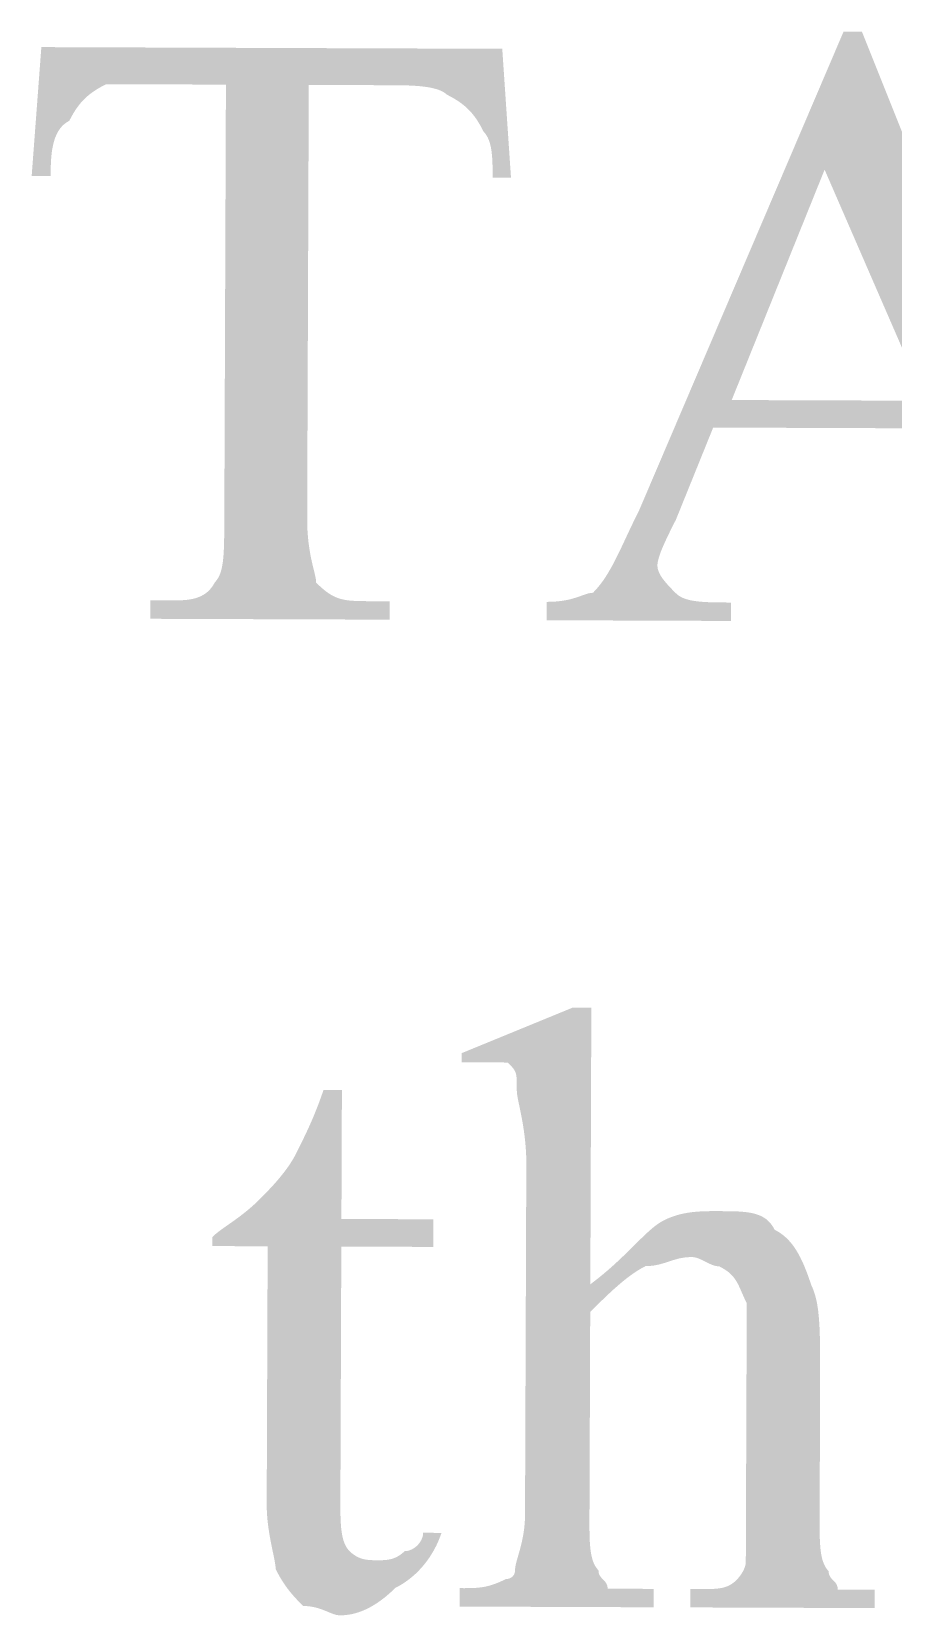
# Model space of a CAD drawing. Header units: millimetres. Extents: x -125 to 146, y -26 to 163.
# Drawn here: x 100.01 to 103.98, y 64.47 to 71.76 of the extents above; entities that cross this region are included whole.
import ezdxf

# ---------------------------------------------------------------- set-up
doc = ezdxf.new("R2010")
doc.units = ezdxf.units.MM
doc.header["$MEASUREMENT"] = 0
doc.layers.get('0').update_dxf_attribs({"color": 255, "linetype": 'CONTINUOUS'})

msp = doc.modelspace()

# ---------------------------------------------------------------- hatches: boundary and pattern name
at = {"true_color": 0x000007}
h = msp.add_hatch(color=7, dxfattribs=at)
h.paths.add_polyline_path([(104.1643, 69.9334), (103.1483, 69.9372), (102.9774, 69.5144), (102.9721, 69.5039), (102.9668, 69.4933), (102.9615, 69.4828), (102.9563, 69.4724), (102.9511, 69.462), (102.9461, 69.4517), (102.9412, 69.4415), (102.9363, 69.4315), (102.9317, 69.4216), (102.9272, 69.4119), (102.9229, 69.4023), (102.9188, 69.393), (102.9149, 69.3838), (102.9112, 69.3749), (102.9078, 69.3663), (102.9047, 69.3579), (102.9019, 69.3499), (102.8994, 69.3421), (102.8972, 69.3347), (102.8954, 69.3276), (102.8939, 69.3209), (102.8929, 69.3145), (102.8922, 69.3086), (102.892, 69.3031), (102.8922, 69.2978), (102.8928, 69.2925), (102.8938, 69.2872), (102.8952, 69.2819), (102.897, 69.2766), (102.8991, 69.2713), (102.9016, 69.266), (102.9044, 69.2607), (102.9074, 69.2554), (102.9108, 69.2501), (102.9144, 69.2448), (102.9182, 69.2395), (102.9223, 69.2342), (102.9265, 69.2289), (102.931, 69.2236), (102.9356, 69.2183), (102.9403, 69.213), (102.9452, 69.2076), (102.9502, 69.2023), (102.9553, 69.197), (102.9604, 69.1917), (102.9656, 69.1864), (102.9709, 69.1811), (102.9762, 69.1758), (102.9817, 69.1707), (102.9876, 69.166), (102.994, 69.1617), (103.0008, 69.1579), (103.0081, 69.1543), (103.0158, 69.1512), (103.0239, 69.1483), (103.0325, 69.1458), (103.0415, 69.1435), (103.051, 69.1416), (103.0609, 69.1399), (103.0713, 69.1384), (103.0821, 69.1371), (103.0933, 69.1361), (103.105, 69.1352), (103.1171, 69.1345), (103.1297, 69.1339), (103.1427, 69.1335), (103.1561, 69.1332), (103.17, 69.1329), (103.1844, 69.1328), (103.1991, 69.1327), (103.2144, 69.1326), (103.23, 69.1325), (103.2297, 69.0478), (102.383, 69.051), (102.3833, 69.1356), (102.3988, 69.1358), (102.4134, 69.1364), (102.4272, 69.1373), (102.4402, 69.1386), (102.4525, 69.1401), (102.4641, 69.142), (102.475, 69.144), (102.4853, 69.1462), (102.495, 69.1486), (102.5042, 69.1511), (102.5128, 69.1537), (102.521, 69.1563), (102.5287, 69.1589), (102.5361, 69.1615), (102.543, 69.164), (102.5497, 69.1664), (102.556, 69.1686), (102.5621, 69.1707), (102.5679, 69.1725), (102.5736, 69.1741), (102.5791, 69.1754), (102.5845, 69.1764), (102.5899, 69.177), (102.5952, 69.1772), (102.6056, 69.188), (102.6156, 69.1992), (102.6252, 69.2108), (102.6345, 69.2229), (102.6436, 69.2354), (102.6523, 69.2484), (102.6609, 69.2618), (102.6692, 69.2757), (102.6774, 69.29), (102.6856, 69.3047), (102.6936, 69.3199), (102.7016, 69.3356), (102.7096, 69.3516), (102.7176, 69.3681), (102.7258, 69.3851), (102.734, 69.4025), (102.7424, 69.4203), (102.7509, 69.4386), (102.7597, 69.4573), (102.7687, 69.4764), (102.7781, 69.496), (102.7878, 69.516), (102.7978, 69.5365), (102.8082, 69.5574), (103.7477, 71.7579), (103.8324, 71.7576), (104.7159, 69.5504), (104.7264, 69.5294), (104.7369, 69.5088), (104.7473, 69.4888), (104.7577, 69.4693), (104.768, 69.4502), (104.7783, 69.4317), (104.7884, 69.4138), (104.7984, 69.3964), (104.8083, 69.3796), (104.818, 69.3634), (104.8275, 69.3479), (104.8368, 69.3329), (104.8459, 69.3187), (104.8547, 69.3051), (104.8633, 69.2923), (104.8717, 69.2801), (104.8797, 69.2687), (104.8874, 69.258), (104.8948, 69.2481), (104.9019, 69.239), (104.9086, 69.2307), (104.9149, 69.2233), (104.9208, 69.2167), (104.9263, 69.2109), (104.9369, 69.2056), (104.9474, 69.2003), (104.958, 69.195), (104.9685, 69.1898), (104.9791, 69.1846), (104.9897, 69.1796), (105.0002, 69.1746), (105.0108, 69.1698), (105.0214, 69.1652), (105.0319, 69.1607), (105.0425, 69.1563), (105.0531, 69.1522), (105.0636, 69.1483), (105.0742, 69.1447), (105.0848, 69.1413), (105.0954, 69.1382), (105.1059, 69.1353), (105.1165, 69.1328), (105.1271, 69.1306), (105.1377, 69.1288), (105.1482, 69.1273), (105.1588, 69.1262), (105.1694, 69.1256), (105.18, 69.1253), (105.1797, 69.0406), (104.161, 69.0444), (104.1613, 69.1291), (104.1719, 69.129), (104.1825, 69.129), (104.193, 69.129), (104.2035, 69.1291), (104.2139, 69.1293), (104.2242, 69.1295), (104.2344, 69.1298), (104.2444, 69.1303), (104.2544, 69.131), (104.2641, 69.1318), (104.2737, 69.1327), (104.2831, 69.1339), (104.2922, 69.1353), (104.3011, 69.137), (104.3098, 69.1389), (104.3182, 69.141), (104.3263, 69.1435), (104.334, 69.1463), (104.3415, 69.1494), (104.3486, 69.1529), (104.3553, 69.1567), (104.3617, 69.1609), (104.3676, 69.1656), (104.3732, 69.1706), (104.3734, 69.1757), (104.374, 69.1804), (104.375, 69.1847), (104.3764, 69.1886), (104.378, 69.1923), (104.3799, 69.1957), (104.382, 69.1989), (104.3842, 69.2019), (104.3867, 69.2048), (104.3892, 69.2076), (104.3918, 69.2102), (104.3945, 69.2129), (104.3971, 69.2155), (104.3997, 69.2182), (104.4023, 69.2209), (104.4047, 69.2238), (104.407, 69.2268), (104.4091, 69.23), (104.411, 69.2334), (104.4126, 69.2371), (104.4139, 69.2411), (104.4149, 69.2454), (104.4156, 69.2501), (104.4158, 69.2551), (104.4156, 69.2657), (104.415, 69.2763), (104.414, 69.287), (104.4126, 69.2977), (104.4109, 69.3084), (104.4088, 69.3193), (104.4063, 69.3303), (104.4036, 69.3414), (104.4005, 69.3527), (104.3972, 69.3641), (104.3936, 69.3757), (104.3898, 69.3875), (104.3858, 69.3996), (104.3816, 69.4118), (104.3772, 69.4244), (104.3726, 69.4372), (104.3678, 69.4503), (104.363, 69.4637), (104.358, 69.4774), (104.353, 69.4915), (104.3479, 69.506), (104.3427, 69.5208), (104.3375, 69.5361), (104.3322, 69.5518)])
h.paths.add_polyline_path([(104.1224, 70.0606), (103.6607, 71.1232), (103.2335, 70.0638)])
for points in [[(102.1784, 71.6791), (102.2186, 71.0862), (102.1339, 71.0866), (102.1339, 71.0971), (102.134, 71.1077), (102.1339, 71.1182), (102.1339, 71.1287), (102.1337, 71.1391), (102.1335, 71.1494), (102.1331, 71.1596), (102.1326, 71.1697), (102.132, 71.1796), (102.1312, 71.1893), (102.1302, 71.1989), (102.1291, 71.2083), (102.1277, 71.2174), (102.126, 71.2264), (102.1241, 71.235), (102.1219, 71.2434), (102.1195, 71.2515), (102.1167, 71.2593), (102.1136, 71.2667), (102.1101, 71.2738), (102.1063, 71.2806), (102.102, 71.2869), (102.0974, 71.2929), (102.0924, 71.2984), (102.0871, 71.3088), (102.0818, 71.3187), (102.0765, 71.3283), (102.0711, 71.3375), (102.0657, 71.3463), (102.0602, 71.3547), (102.0545, 71.3629), (102.0487, 71.3707), (102.0428, 71.3782), (102.0367, 71.3854), (102.0304, 71.3924), (102.0239, 71.3992), (102.0172, 71.4057), (102.0103, 71.412), (102.0031, 71.4182), (101.9956, 71.4242), (101.9878, 71.43), (101.9798, 71.4357), (101.9713, 71.4413), (101.9626, 71.4468), (101.9534, 71.4523), (101.9439, 71.4577), (101.934, 71.463), (101.9237, 71.4683), (101.9179, 71.4734), (101.9114, 71.4781), (101.9041, 71.4824), (101.8961, 71.4863), (101.8874, 71.4898), (101.8781, 71.493), (101.8683, 71.4958), (101.8579, 71.4984), (101.8471, 71.5006), (101.8359, 71.5026), (101.8244, 71.5043), (101.8127, 71.5058), (101.8007, 71.5071), (101.7885, 71.5081), (101.7762, 71.509), (101.7639, 71.5097), (101.7515, 71.5103), (101.7393, 71.5107), (101.7271, 71.511), (101.7151, 71.5112), (101.7033, 71.5114), (101.6918, 71.5115), (101.6806, 71.5116), (101.6698, 71.5116), (101.2888, 71.513), (101.2814, 69.5207), (101.2816, 69.5), (101.2821, 69.4801), (101.283, 69.4611), (101.2843, 69.4429), (101.2858, 69.4255), (101.2876, 69.4089), (101.2897, 69.3931), (101.2919, 69.378), (101.2943, 69.3637), (101.2967, 69.35), (101.2993, 69.3371), (101.3019, 69.3249), (101.3045, 69.3133), (101.307, 69.3023), (101.3095, 69.292), (101.3119, 69.2823), (101.3142, 69.2732), (101.3162, 69.2646), (101.3181, 69.2566), (101.3196, 69.2491), (101.3209, 69.2422), (101.3219, 69.2357), (101.3225, 69.2298), (101.3227, 69.2242), (101.333, 69.214), (101.343, 69.2047), (101.3526, 69.1962), (101.3619, 69.1884), (101.3711, 69.1814), (101.38, 69.1751), (101.3889, 69.1694), (101.3977, 69.1644), (101.4065, 69.1599), (101.4154, 69.156), (101.4244, 69.1526), (101.4335, 69.1497), (101.4429, 69.1473), (101.4526, 69.1452), (101.4625, 69.1435), (101.4729, 69.1421), (101.4837, 69.1411), (101.495, 69.1403), (101.5069, 69.1397), (101.5193, 69.1392), (101.5325, 69.139), (101.5463, 69.1388), (101.5609, 69.1387), (101.5764, 69.1386), (101.661, 69.1383), (101.6607, 69.0537), (100.5601, 69.0577), (100.5604, 69.1424), (100.645, 69.1421), (100.6556, 69.142), (100.6662, 69.142), (100.6767, 69.1421), (100.6872, 69.1423), (100.6976, 69.1426), (100.7079, 69.1432), (100.7181, 69.1439), (100.7281, 69.1449), (100.7381, 69.1462), (100.7478, 69.1478), (100.7574, 69.1498), (100.7668, 69.1522), (100.7759, 69.155), (100.7849, 69.1584), (100.7935, 69.1622), (100.8019, 69.1666), (100.81, 69.1716), (100.8178, 69.1772), (100.8253, 69.1834), (100.8324, 69.1904), (100.8391, 69.1981), (100.8455, 69.2065), (100.8515, 69.2158), (100.857, 69.226), (100.8621, 69.2315), (100.8668, 69.2374), (100.8711, 69.2438), (100.8749, 69.2508), (100.8785, 69.2582), (100.8816, 69.2662), (100.8845, 69.2748), (100.887, 69.2839), (100.8893, 69.2936), (100.8912, 69.3039), (100.893, 69.3148), (100.8944, 69.3264), (100.8957, 69.3386), (100.8968, 69.3515), (100.8976, 69.3651), (100.8984, 69.3795), (100.8989, 69.3945), (100.8994, 69.4103), (100.8997, 69.4269), (100.9, 69.4443), (100.9001, 69.4625), (100.9003, 69.4815), (100.9004, 69.5014), (100.9004, 69.5221), (100.9078, 71.5144), (100.6115, 71.5155), (100.5958, 71.5156), (100.5806, 71.5156), (100.5658, 71.5157), (100.5515, 71.5157), (100.5376, 71.5158), (100.5242, 71.5158), (100.5112, 71.5159), (100.4986, 71.5159), (100.4865, 71.516), (100.4748, 71.516), (100.4635, 71.5161), (100.4527, 71.5161), (100.4424, 71.5162), (100.4324, 71.5162), (100.423, 71.5162), (100.4139, 71.5163), (100.4053, 71.5163), (100.3972, 71.5163), (100.3895, 71.5163), (100.3822, 71.5164), (100.3753, 71.5164), (100.3689, 71.5164), (100.363, 71.5164), (100.3575, 71.5165), (100.3471, 71.5112), (100.3371, 71.5059), (100.3276, 71.5006), (100.3184, 71.4952), (100.3096, 71.4898), (100.3011, 71.4843), (100.293, 71.4786), (100.2852, 71.4728), (100.2777, 71.4669), (100.2704, 71.4608), (100.2634, 71.4545), (100.2567, 71.448), (100.2502, 71.4413), (100.2438, 71.4344), (100.2377, 71.4272), (100.2317, 71.4197), (100.2259, 71.4119), (100.2201, 71.4039), (100.2145, 71.3954), (100.209, 71.3867), (100.2036, 71.3775), (100.1982, 71.368), (100.1929, 71.3581), (100.1875, 71.3478), (100.1774, 71.3421), (100.168, 71.3356), (100.1595, 71.3283), (100.1518, 71.3203), (100.1447, 71.3116), (100.1384, 71.3023), (100.1327, 71.2925), (100.1277, 71.2821), (100.1232, 71.2714), (100.1193, 71.2602), (100.1159, 71.2487), (100.113, 71.2369), (100.1106, 71.2249), (100.1085, 71.2127), (100.1068, 71.2005), (100.1054, 71.1881), (100.1043, 71.1758), (100.1035, 71.1635), (100.1029, 71.1514), (100.1025, 71.1393), (100.1022, 71.1276), (100.1021, 71.116), (100.102, 71.1049), (100.1019, 71.0941), (100.0146, 71.0944), (100.0591, 71.6869)], [(102.5881, 67.2696), (102.5834, 65.9969), (102.6042, 66.0127), (102.6241, 66.0285), (102.6433, 66.0442), (102.6616, 66.0597), (102.6793, 66.0752), (102.6962, 66.0904), (102.7125, 66.1055), (102.7281, 66.1203), (102.7432, 66.1347), (102.7577, 66.1489), (102.7716, 66.1627), (102.7851, 66.1761), (102.7982, 66.1891), (102.8109, 66.2015), (102.8232, 66.2135), (102.8351, 66.2249), (102.8468, 66.2357), (102.8582, 66.2459), (102.8693, 66.2555), (102.8803, 66.2643), (102.8912, 66.2724), (102.9019, 66.2798), (102.9125, 66.2863), (102.9232, 66.292), (102.9338, 66.297), (102.9444, 66.3017), (102.955, 66.3059), (102.9656, 66.3097), (102.9762, 66.3131), (102.9867, 66.3162), (102.9973, 66.319), (103.0079, 66.3215), (103.0185, 66.3236), (103.0291, 66.3255), (103.0397, 66.3272), (103.0503, 66.3286), (103.0609, 66.3298), (103.0715, 66.3307), (103.0821, 66.3315), (103.0926, 66.3321), (103.1032, 66.3326), (103.1138, 66.333), (103.1244, 66.3332), (103.135, 66.3334), (103.1456, 66.3334), (103.1561, 66.3335), (103.1667, 66.3334), (103.1773, 66.3334), (103.193, 66.3333), (103.2082, 66.3332), (103.223, 66.3331), (103.2373, 66.3328), (103.2512, 66.3324), (103.2646, 66.3318), (103.2776, 66.3309), (103.2902, 66.3298), (103.3023, 66.3285), (103.314, 66.3268), (103.3252, 66.3247), (103.336, 66.3222), (103.3464, 66.3193), (103.3563, 66.3159), (103.3658, 66.312), (103.3748, 66.3076), (103.3834, 66.3025), (103.3915, 66.2969), (103.3992, 66.2906), (103.4064, 66.2836), (103.4132, 66.2758), (103.4196, 66.2673), (103.4255, 66.258), (103.431, 66.2478), (103.4413, 66.2422), (103.4513, 66.2363), (103.4608, 66.2298), (103.4699, 66.223), (103.4787, 66.2156), (103.4871, 66.2079), (103.4952, 66.1997), (103.5029, 66.1911), (103.5104, 66.182), (103.5176, 66.1725), (103.5245, 66.1626), (103.5312, 66.1522), (103.5377, 66.1413), (103.5439, 66.1301), (103.55, 66.1184), (103.5559, 66.1062), (103.5617, 66.0936), (103.5673, 66.0806), (103.5728, 66.0671), (103.5782, 66.0532), (103.5836, 66.0389), (103.5889, 66.0241), (103.5942, 66.0088), (103.5994, 65.9932), (103.6044, 65.9823), (103.609, 65.971), (103.6132, 65.9592), (103.6171, 65.9468), (103.6205, 65.9339), (103.6236, 65.9203), (103.6264, 65.9061), (103.6288, 65.8911), (103.631, 65.8755), (103.6328, 65.859), (103.6344, 65.8418), (103.6358, 65.8237), (103.637, 65.8047), (103.6379, 65.7848), (103.6386, 65.764), (103.6392, 65.7422), (103.6397, 65.7193), (103.64, 65.6954), (103.6401, 65.6703), (103.6402, 65.6442), (103.6402, 65.6168), (103.6402, 65.5883), (103.6401, 65.5584), (103.64, 65.5273), (103.6378, 64.932), (103.6377, 64.9164), (103.6377, 64.9012), (103.6377, 64.8864), (103.6378, 64.8721), (103.6379, 64.8582), (103.6381, 64.8447), (103.6385, 64.8317), (103.639, 64.8191), (103.6396, 64.807), (103.6404, 64.7953), (103.6413, 64.7841), (103.6425, 64.7733), (103.6439, 64.7629), (103.6455, 64.753), (103.6474, 64.7435), (103.6496, 64.7344), (103.6521, 64.7258), (103.6549, 64.7177), (103.658, 64.7099), (103.6615, 64.7026), (103.6653, 64.6958), (103.6695, 64.6894), (103.6741, 64.6834), (103.6792, 64.6779), (103.6794, 64.6728), (103.68, 64.6681), (103.681, 64.6638), (103.6823, 64.6598), (103.6839, 64.6562), (103.6857, 64.6527), (103.6878, 64.6495), (103.6901, 64.6465), (103.6925, 64.6436), (103.695, 64.6408), (103.6976, 64.6381), (103.7002, 64.6355), (103.7028, 64.6328), (103.7054, 64.6301), (103.7079, 64.6273), (103.7104, 64.6245), (103.7126, 64.6214), (103.7147, 64.6182), (103.7165, 64.6148), (103.7181, 64.6111), (103.7194, 64.6071), (103.7204, 64.6028), (103.721, 64.5981), (103.7212, 64.5931), (103.7265, 64.593), (103.7318, 64.593), (103.7372, 64.593), (103.7426, 64.593), (103.7481, 64.593), (103.7536, 64.5929), (103.7593, 64.5929), (103.7651, 64.5929), (103.7711, 64.5929), (103.7772, 64.5929), (103.7835, 64.5928), (103.79, 64.5928), (103.7967, 64.5928), (103.8037, 64.5928), (103.8109, 64.5927), (103.8184, 64.5927), (103.8262, 64.5927), (103.8343, 64.5926), (103.8428, 64.5926), (103.8515, 64.5926), (103.8607, 64.5925), (103.8702, 64.5925), (103.8802, 64.5925), (103.8905, 64.5924), (103.8902, 64.5078), (103.0436, 64.5109), (103.0439, 64.5956), (103.0862, 64.5954), (103.0966, 64.5954), (103.1065, 64.5954), (103.1161, 64.5954), (103.1252, 64.5955), (103.134, 64.5956), (103.1424, 64.5959), (103.1506, 64.5962), (103.1583, 64.5967), (103.1658, 64.5973), (103.1731, 64.5982), (103.18, 64.5991), (103.1868, 64.6003), (103.1933, 64.6017), (103.1996, 64.6034), (103.2057, 64.6053), (103.2117, 64.6075), (103.2175, 64.61), (103.2232, 64.6128), (103.2288, 64.6159), (103.2343, 64.6194), (103.2397, 64.6232), (103.2451, 64.6274), (103.2504, 64.6321), (103.2557, 64.6371), (103.2559, 64.6373), (103.2565, 64.638), (103.2575, 64.639), (103.2589, 64.6404), (103.2605, 64.6422), (103.2623, 64.6444), (103.2644, 64.6468), (103.2667, 64.6496), (103.2692, 64.6527), (103.2717, 64.656), (103.2743, 64.6597), (103.277, 64.6635), (103.2796, 64.6676), (103.2822, 64.6718), (103.2848, 64.6763), (103.2872, 64.6809), (103.2895, 64.6857), (103.2916, 64.6906), (103.2935, 64.6956), (103.2951, 64.7007), (103.2965, 64.7058), (103.2975, 64.7111), (103.2981, 64.7163), (103.2984, 64.7216), (103.2984, 64.7269), (103.2984, 64.7323), (103.2984, 64.7377), (103.2984, 64.7432), (103.2985, 64.7488), (103.2985, 64.7547), (103.2985, 64.7608), (103.2985, 64.7671), (103.2985, 64.7737), (103.2986, 64.7807), (103.2986, 64.788), (103.2986, 64.7957), (103.2987, 64.8039), (103.2987, 64.8125), (103.2987, 64.8217), (103.2988, 64.8314), (103.2988, 64.8417), (103.2988, 64.8526), (103.2989, 64.8642), (103.2989, 64.8765), (103.299, 64.8895), (103.299, 64.9033), (103.2991, 64.9179), (103.2991, 64.9333), (103.3013, 65.5286), (103.3014, 65.5546), (103.3015, 65.5798), (103.3016, 65.604), (103.3017, 65.6274), (103.3018, 65.6499), (103.3019, 65.6715), (103.3019, 65.6922), (103.302, 65.712), (103.3021, 65.731), (103.3022, 65.7491), (103.3022, 65.7663), (103.3023, 65.7826), (103.3023, 65.798), (103.3024, 65.8126), (103.3024, 65.8263), (103.3025, 65.839), (103.3025, 65.8509), (103.3026, 65.862), (103.3026, 65.8721), (103.3026, 65.8814), (103.3027, 65.8898), (103.3027, 65.8973), (103.3027, 65.9039), (103.3027, 65.9096), (103.2977, 65.92), (103.293, 65.9299), (103.2887, 65.9395), (103.2847, 65.9487), (103.2808, 65.9575), (103.2772, 65.9659), (103.2736, 65.974), (103.2701, 65.9818), (103.2666, 65.9894), (103.263, 65.9966), (103.2593, 66.0036), (103.2555, 66.0103), (103.2514, 66.0168), (103.2471, 66.0232), (103.2424, 66.0293), (103.2374, 66.0353), (103.2319, 66.0411), (103.2259, 66.0468), (103.2193, 66.0524), (103.2122, 66.0579), (103.2043, 66.0633), (103.1958, 66.0687), (103.1865, 66.0741), (103.1764, 66.0794), (103.1711, 66.0796), (103.1658, 66.0803), (103.1605, 66.0813), (103.1552, 66.0826), (103.1499, 66.0842), (103.1446, 66.0861), (103.1394, 66.0882), (103.1341, 66.0905), (103.1288, 66.093), (103.1235, 66.0955), (103.1182, 66.0981), (103.113, 66.1008), (103.1077, 66.1035), (103.1024, 66.1061), (103.0971, 66.1086), (103.0918, 66.1111), (103.0865, 66.1134), (103.0813, 66.1155), (103.076, 66.1174), (103.0707, 66.119), (103.0654, 66.1203), (103.0601, 66.1213), (103.0548, 66.122), (103.0495, 66.1222), (103.0392, 66.122), (103.0292, 66.1214), (103.0196, 66.1205), (103.0103, 66.1192), (103.0013, 66.1176), (102.9926, 66.1158), (102.9841, 66.1137), (102.9758, 66.1115), (102.9676, 66.1091), (102.9596, 66.1066), (102.9516, 66.104), (102.9436, 66.1014), (102.9357, 66.0988), (102.9277, 66.0962), (102.9196, 66.0937), (102.9114, 66.0914), (102.9031, 66.0891), (102.8946, 66.0871), (102.8859, 66.0852), (102.8769, 66.0836), (102.8676, 66.0824), (102.858, 66.0814), (102.8481, 66.0808), (102.8377, 66.0807), (102.8271, 66.0752), (102.8165, 66.0693), (102.8059, 66.063), (102.7953, 66.0563), (102.7847, 66.0493), (102.7741, 66.0419), (102.7635, 66.0341), (102.7528, 66.0261), (102.7422, 66.0178), (102.7316, 66.0091), (102.721, 66.0003), (102.7104, 65.9912), (102.6998, 65.9818), (102.6891, 65.9723), (102.6785, 65.9626), (102.6679, 65.9527), (102.6573, 65.9427), (102.6467, 65.9325), (102.636, 65.9223), (102.6254, 65.9119), (102.6148, 65.9015), (102.6042, 65.891), (102.5936, 65.8805), (102.5829, 65.8699), (102.5795, 64.936), (102.5794, 64.9203), (102.5794, 64.9051), (102.5794, 64.8903), (102.5794, 64.876), (102.5796, 64.8621), (102.5798, 64.8486), (102.5802, 64.8356), (102.5806, 64.8231), (102.5812, 64.8109), (102.582, 64.7992), (102.583, 64.788), (102.5842, 64.7772), (102.5856, 64.7668), (102.5872, 64.7569), (102.5891, 64.7474), (102.5913, 64.7384), (102.5938, 64.7297), (102.5965, 64.7216), (102.5997, 64.7138), (102.6031, 64.7066), (102.607, 64.6997), (102.6112, 64.6933), (102.6158, 64.6873), (102.6209, 64.6818), (102.6211, 64.6767), (102.6217, 64.672), (102.6226, 64.6677), (102.6239, 64.6638), (102.6255, 64.6601), (102.6274, 64.6566), (102.6295, 64.6534), (102.6317, 64.6504), (102.6341, 64.6475), (102.6367, 64.6447), (102.6392, 64.642), (102.6419, 64.6394), (102.6445, 64.6367), (102.6471, 64.634), (102.6496, 64.6313), (102.652, 64.6284), (102.6543, 64.6253), (102.6564, 64.6221), (102.6582, 64.6187), (102.6598, 64.615), (102.6611, 64.611), (102.6621, 64.6067), (102.6627, 64.6021), (102.6629, 64.597), (102.6684, 64.597), (102.6743, 64.5969), (102.6807, 64.5969), (102.6874, 64.5969), (102.6945, 64.5969), (102.7019, 64.5968), (102.7097, 64.5968), (102.7178, 64.5968), (102.7261, 64.5967), (102.7348, 64.5967), (102.7437, 64.5967), (102.7528, 64.5966), (102.7622, 64.5966), (102.7718, 64.5966), (102.7815, 64.5965), (102.7915, 64.5965), (102.8015, 64.5965), (102.8117, 64.5964), (102.822, 64.5964), (102.8324, 64.5963), (102.8429, 64.5963), (102.8534, 64.5963), (102.864, 64.5962), (102.8746, 64.5962), (102.8742, 64.5115), (101.9826, 64.5148), (101.9829, 64.5995), (101.9933, 64.5995), (102.0032, 64.5994), (102.0128, 64.5995), (102.0221, 64.5995), (102.0311, 64.5997), (102.0398, 64.5999), (102.0483, 64.6003), (102.0566, 64.6008), (102.0648, 64.6014), (102.0728, 64.6022), (102.0808, 64.6032), (102.0888, 64.6044), (102.0967, 64.6058), (102.1047, 64.6074), (102.1128, 64.6093), (102.1209, 64.6115), (102.1293, 64.614), (102.1378, 64.6168), (102.1465, 64.6199), (102.1555, 64.6234), (102.1648, 64.6272), (102.1744, 64.6314), (102.1843, 64.636), (102.1947, 64.641), (102.1949, 64.641), (102.1956, 64.6411), (102.1966, 64.6411), (102.1979, 64.6412), (102.1995, 64.6414), (102.2014, 64.6417), (102.2034, 64.6421), (102.2057, 64.6426), (102.2081, 64.6432), (102.2107, 64.644), (102.2133, 64.645), (102.2159, 64.6463), (102.2186, 64.6477), (102.2212, 64.6493), (102.2237, 64.6513), (102.2261, 64.6535), (102.2284, 64.656), (102.2305, 64.6588), (102.2324, 64.6619), (102.234, 64.6654), (102.2354, 64.6693), (102.2364, 64.6735), (102.237, 64.6781), (102.2372, 64.6832), (102.2375, 64.6887), (102.2382, 64.6947), (102.2392, 64.7011), (102.2406, 64.7079), (102.2424, 64.7152), (102.2444, 64.7229), (102.2466, 64.731), (102.2491, 64.7396), (102.2517, 64.7486), (102.2544, 64.7581), (102.2572, 64.768), (102.2601, 64.7784), (102.2629, 64.7892), (102.2657, 64.8004), (102.2684, 64.8121), (102.2711, 64.8242), (102.2735, 64.8368), (102.2758, 64.8498), (102.2778, 64.8632), (102.2796, 64.8771), (102.281, 64.8914), (102.2821, 64.9062), (102.2829, 64.9214), (102.2831, 64.937), (102.2891, 66.5484), (102.289, 66.5693), (102.2884, 66.5898), (102.2874, 66.6098), (102.2861, 66.6293), (102.2844, 66.6483), (102.2825, 66.6668), (102.2804, 66.6847), (102.278, 66.702), (102.2755, 66.7188), (102.2729, 66.735), (102.2702, 66.7505), (102.2674, 66.7654), (102.2647, 66.7796), (102.2619, 66.7932), (102.2593, 66.806), (102.2568, 66.8182), (102.2544, 66.8295), (102.2522, 66.8402), (102.2503, 66.8501), (102.2486, 66.8591), (102.2472, 66.8674), (102.2462, 66.8749), (102.2456, 66.8815), (102.2454, 66.8872), (102.2454, 66.8976), (102.2454, 66.9073), (102.2454, 66.9161), (102.2453, 66.9242), (102.2452, 66.9316), (102.2449, 66.9383), (102.2445, 66.9445), (102.244, 66.9502), (102.2434, 66.9554), (102.2426, 66.9602), (102.2416, 66.9647), (102.2404, 66.9689), (102.239, 66.9728), (102.2373, 66.9766), (102.2354, 66.9803), (102.2332, 66.9838), (102.2307, 66.9874), (102.2279, 66.9911), (102.2248, 66.9948), (102.2213, 66.9987), (102.2174, 67.0028), (102.2132, 67.0072), (102.2086, 67.0119), (102.2035, 67.017), (102.2033, 67.017), (102.2027, 67.017), (102.2016, 67.017), (102.2002, 67.017), (102.1984, 67.017), (102.1962, 67.017), (102.1938, 67.017), (102.191, 67.017), (102.1879, 67.017), (102.1845, 67.0171), (102.1809, 67.0171), (102.1771, 67.0171), (102.173, 67.0171), (102.1687, 67.0171), (102.1642, 67.0171), (102.1596, 67.0171), (102.1548, 67.0172), (102.1499, 67.0172), (102.1449, 67.0172), (102.1398, 67.0172), (102.1346, 67.0172), (102.1294, 67.0173), (102.1241, 67.0173), (102.1189, 67.0173), (102.1186, 67.0173), (102.118, 67.0173), (102.1169, 67.0173), (102.1153, 67.0173), (102.1133, 67.0173), (102.1109, 67.0173), (102.1081, 67.0173), (102.1047, 67.0173), (102.101, 67.0174), (102.0968, 67.0174), (102.0922, 67.0174), (102.0871, 67.0174), (102.0816, 67.0174), (102.0756, 67.0175), (102.0692, 67.0175), (102.0624, 67.0175), (102.0551, 67.0175), (102.0474, 67.0176), (102.0393, 67.0176), (102.0307, 67.0176), (102.0216, 67.0177), (102.0121, 67.0177), (102.0022, 67.0177), (101.9919, 67.0178), (101.992, 67.0601), (102.5034, 67.2699)], [(101.4411, 66.8902), (101.4389, 66.2975), (101.8622, 66.2959), (101.8617, 66.1689), (101.4384, 66.1705), (101.4342, 65.0249), (101.4341, 65.0092), (101.4341, 64.994), (101.4341, 64.9792), (101.4341, 64.9649), (101.4343, 64.951), (101.4345, 64.9375), (101.4348, 64.9245), (101.4353, 64.912), (101.4359, 64.8998), (101.4367, 64.8881), (101.4377, 64.8769), (101.4389, 64.8661), (101.4403, 64.8557), (101.4419, 64.8458), (101.4438, 64.8363), (101.446, 64.8273), (101.4484, 64.8187), (101.4512, 64.8105), (101.4543, 64.8028), (101.4578, 64.7955), (101.4616, 64.7886), (101.4659, 64.7822), (101.4705, 64.7762), (101.4756, 64.7707), (101.4808, 64.7656), (101.4861, 64.7609), (101.4914, 64.7567), (101.4967, 64.7528), (101.5019, 64.7493), (101.5072, 64.7461), (101.5125, 64.7433), (101.5178, 64.7408), (101.5231, 64.7385), (101.5283, 64.7366), (101.5336, 64.7349), (101.5389, 64.7334), (101.5442, 64.7322), (101.5495, 64.7312), (101.5548, 64.7303), (101.5601, 64.7296), (101.5654, 64.7291), (101.5706, 64.7287), (101.5759, 64.7284), (101.5812, 64.7282), (101.5865, 64.728), (101.5918, 64.728), (101.5971, 64.7279), (101.6024, 64.7279), (101.6077, 64.7279), (101.613, 64.7279), (101.6183, 64.7279), (101.6236, 64.728), (101.6289, 64.7282), (101.6341, 64.7284), (101.6394, 64.7288), (101.6447, 64.7293), (101.65, 64.73), (101.6553, 64.7308), (101.6606, 64.7318), (101.6659, 64.733), (101.6712, 64.7344), (101.6765, 64.736), (101.6818, 64.7379), (101.6871, 64.7401), (101.6924, 64.7426), (101.6977, 64.7454), (101.703, 64.7485), (101.7083, 64.752), (101.7136, 64.7559), (101.7189, 64.7601), (101.7242, 64.7647), (101.7296, 64.7698), (101.7348, 64.77), (101.7401, 64.7706), (101.7454, 64.7716), (101.7505, 64.773), (101.7556, 64.7748), (101.7607, 64.7769), (101.7656, 64.7794), (101.7704, 64.7822), (101.775, 64.7852), (101.7795, 64.7886), (101.7838, 64.7922), (101.7879, 64.796), (101.7917, 64.8001), (101.7954, 64.8043), (101.7987, 64.8088), (101.8018, 64.8134), (101.8046, 64.8182), (101.8071, 64.8231), (101.8093, 64.8281), (101.8111, 64.8332), (101.8126, 64.8383), (101.8136, 64.8436), (101.8143, 64.8488), (101.8145, 64.8541), (101.8992, 64.8538), (101.8936, 64.8382), (101.8876, 64.823), (101.8813, 64.8082), (101.8745, 64.7939), (101.8673, 64.7801), (101.8598, 64.7666), (101.852, 64.7537), (101.8439, 64.7411), (101.8355, 64.729), (101.8268, 64.7174), (101.8178, 64.7062), (101.8087, 64.6954), (101.7992, 64.6851), (101.7896, 64.6752), (101.7799, 64.6657), (101.7699, 64.6567), (101.7598, 64.6482), (101.7496, 64.64), (101.7392, 64.6324), (101.7288, 64.6251), (101.7183, 64.6183), (101.7078, 64.612), (101.6972, 64.6061), (101.6866, 64.6006), (101.676, 64.5903), (101.6654, 64.5804), (101.6547, 64.5709), (101.6441, 64.5619), (101.6335, 64.5534), (101.6229, 64.5453), (101.6123, 64.5376), (101.6017, 64.5303), (101.5911, 64.5236), (101.5805, 64.5172), (101.5698, 64.5113), (101.5592, 64.5058), (101.5486, 64.5008), (101.538, 64.4962), (101.5274, 64.492), (101.5168, 64.4883), (101.5062, 64.4851), (101.4957, 64.4822), (101.4851, 64.4798), (101.4745, 64.4779), (101.4639, 64.4764), (101.4533, 64.4753), (101.4427, 64.4747), (101.4321, 64.4745), (101.4268, 64.4748), (101.4215, 64.4754), (101.4162, 64.4764), (101.4108, 64.4777), (101.4053, 64.4794), (101.3997, 64.4813), (101.3941, 64.4834), (101.3883, 64.4857), (101.3823, 64.4881), (101.3762, 64.4907), (101.3699, 64.4933), (101.3634, 64.496), (101.3567, 64.4986), (101.3497, 64.5012), (101.3425, 64.5038), (101.335, 64.5062), (101.3272, 64.5085), (101.3191, 64.5107), (101.3107, 64.5126), (101.3019, 64.5142), (101.2928, 64.5156), (101.2833, 64.5166), (101.2733, 64.5172), (101.263, 64.5175), (101.2577, 64.5228), (101.2524, 64.5281), (101.2471, 64.5335), (101.2419, 64.5389), (101.2366, 64.5444), (101.2313, 64.55), (101.226, 64.5557), (101.2208, 64.5615), (101.2155, 64.5675), (101.2102, 64.5737), (101.205, 64.58), (101.1997, 64.5865), (101.1944, 64.5933), (101.1892, 64.6002), (101.1839, 64.6075), (101.1786, 64.615), (101.1734, 64.6228), (101.1681, 64.631), (101.1629, 64.6394), (101.1576, 64.6482), (101.1523, 64.6574), (101.1471, 64.6669), (101.1418, 64.6769), (101.1366, 64.6873), (101.1364, 64.693), (101.1358, 64.6996), (101.1348, 64.707), (101.1335, 64.7151), (101.132, 64.724), (101.1301, 64.7336), (101.1281, 64.7439), (101.1259, 64.7548), (101.1235, 64.7662), (101.121, 64.7782), (101.1184, 64.7908), (101.1158, 64.8038), (101.1133, 64.8172), (101.1107, 64.8311), (101.1082, 64.8453), (101.1059, 64.8599), (101.1036, 64.8747), (101.1016, 64.8898), (101.0998, 64.9052), (101.0982, 64.9207), (101.097, 64.9363), (101.0961, 64.9521), (101.0955, 64.9679), (101.0953, 64.9838), (101.0997, 66.1718), (100.8457, 66.1727), (100.8459, 66.215), (100.8514, 66.2203), (100.8574, 66.2256), (100.8637, 66.2309), (100.8705, 66.2363), (100.8776, 66.2417), (100.885, 66.2473), (100.8928, 66.2529), (100.9009, 66.2587), (100.9093, 66.2646), (100.918, 66.2707), (100.9269, 66.277), (100.9361, 66.2835), (100.9455, 66.2902), (100.9551, 66.2971), (100.9649, 66.3043), (100.9748, 66.3118), (100.9849, 66.3195), (100.9951, 66.3276), (101.0055, 66.336), (101.0159, 66.3447), (101.0264, 66.3538), (101.037, 66.3633), (101.0476, 66.3732), (101.0582, 66.3836), (101.0637, 66.3891), (101.0696, 66.395), (101.0759, 66.4013), (101.0826, 66.408), (101.0895, 66.415), (101.0967, 66.4225), (101.1041, 66.4302), (101.1117, 66.4383), (101.1194, 66.4466), (101.1273, 66.4552), (101.1352, 66.4641), (101.1432, 66.4732), (101.1511, 66.4826), (101.1591, 66.4921), (101.1669, 66.5018), (101.1747, 66.5117), (101.1823, 66.5217), (101.1897, 66.5319), (101.1969, 66.5422), (101.2038, 66.5526), (101.2105, 66.563), (101.2168, 66.5735), (101.2228, 66.5841), (101.2283, 66.5946), (101.2336, 66.6052), (101.239, 66.6158), (101.2443, 66.6264), (101.2496, 66.6371), (101.255, 66.6478), (101.2603, 66.6587), (101.2656, 66.6696), (101.2709, 66.6807), (101.2763, 66.6919), (101.2816, 66.7033), (101.287, 66.7149), (101.2923, 66.7267), (101.2976, 66.7387), (101.303, 66.7509), (101.3083, 66.7634), (101.3136, 66.7762), (101.319, 66.7892), (101.3243, 66.8026), (101.3297, 66.8163), (101.335, 66.8304), (101.3403, 66.8448), (101.3457, 66.8596), (101.351, 66.8748), (101.3564, 66.8905)]]:
    msp.add_hatch(color=7, dxfattribs=at).paths.add_polyline_path(points)

doc.saveas('drawing.dxf')
